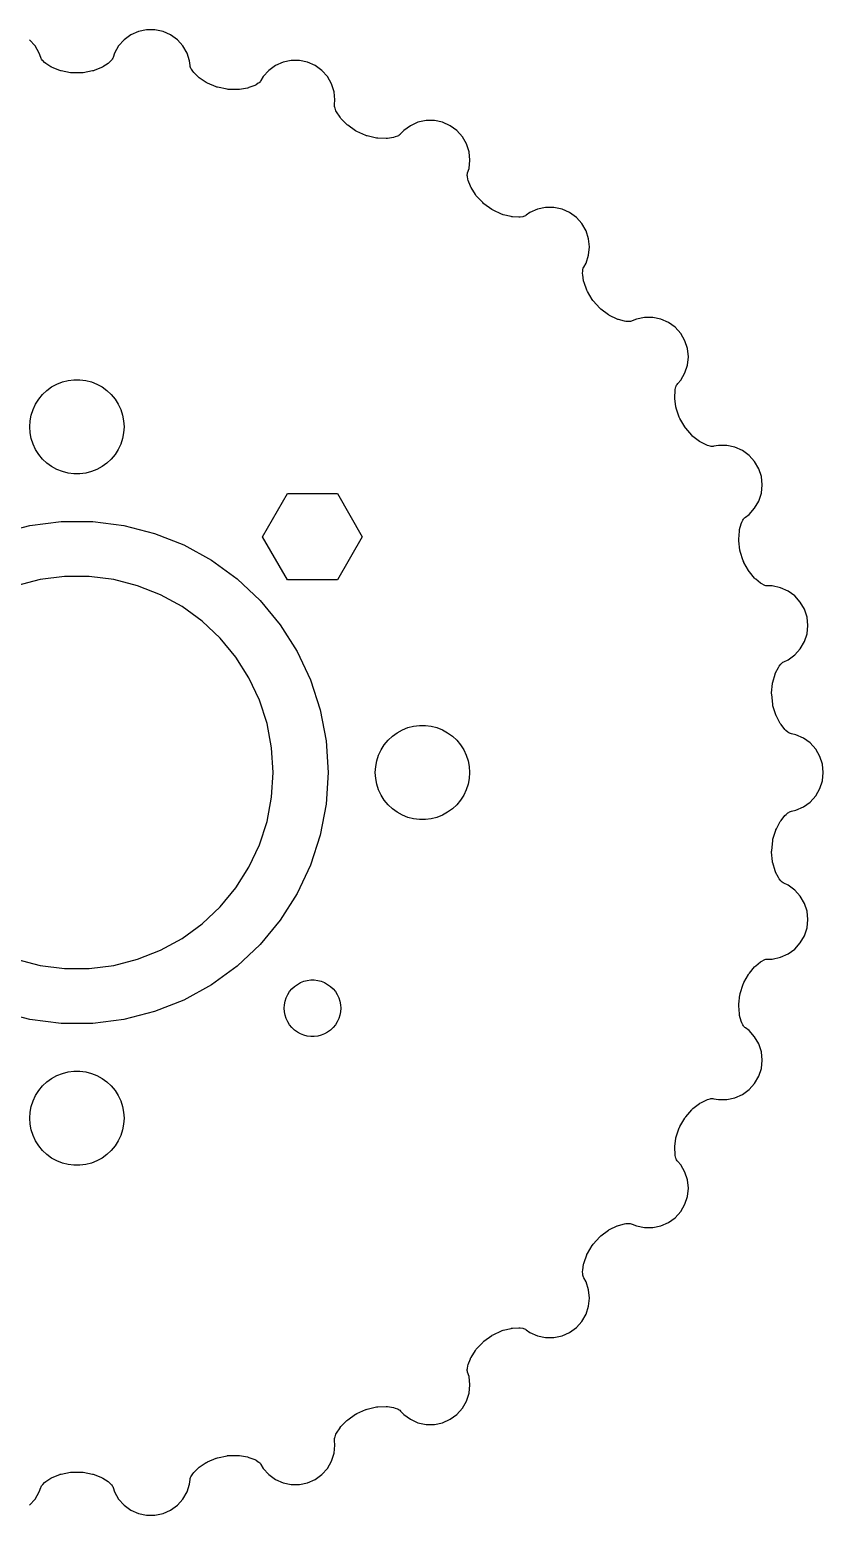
# Model space of a CAD drawing. Header units: metres. Extents: x -48 to 148, y -47 to 47.
# Drawn here: x 97 to 147.5, y -47.3 to 47.3 of the extents above; entities that cross this region are included whole.
import ezdxf

# ---------------------------------------------------------------- set-up
doc = ezdxf.new("R2010")
doc.units = ezdxf.units.M

msp = doc.modelspace()

# ---------------------------------------------------------------- linework, layer by layer
for p, q in [((104.44, 47.2669), (103.923, 47.157)), ((104.968, 47.2669), (104.44, 47.2669)), ((105.485, 47.157), (104.968, 47.2669)), ((97.3408, 46.2389), (96.9873, 46.6316)), ((103.013, 46.6316), (102.659, 46.2389)), ((103.44, 46.9421), (103.013, 46.6316)), ((103.923, 47.157), (103.44, 46.9421)), ((105.967, 46.9422), (105.485, 47.157)), ((106.395, 46.6315), (105.967, 46.9422)), ((106.748, 46.239), (106.395, 46.6315)), ((97.605, 45.7814), (97.3408, 46.2389)), ((97.6956, 45.5026), (97.605, 45.7814)), ((97.7187, 45.4442), (97.6956, 45.5026)), ((97.7489, 45.3892), (97.7187, 45.4442)), ((97.7858, 45.3384), (97.7489, 45.3892)), ((102.255, 45.3953), (102.219, 45.3439)), ((102.284, 45.4507), (102.255, 45.3953)), ((102.304, 45.5026), (102.284, 45.4507)), ((102.395, 45.7814), (102.304, 45.5026)), ((102.659, 46.2389), (102.395, 45.7814)), ((107.013, 45.7814), (106.748, 46.239)), ((107.176, 45.2789), (107.013, 45.7814)), ((97.8237, 45.2975), (97.7858, 45.3384)), ((97.9414, 45.1838), (97.8237, 45.2975)), ((98.0147, 45.1253), (97.9414, 45.1838)), ((98.3441, 44.9093), (98.0147, 45.1253)), ((98.3987, 44.8782), (98.3441, 44.9093)), ((98.4292, 44.8646), (98.3987, 44.8782)), ((98.911, 44.6678), (98.4292, 44.8646)), ((98.9705, 44.6478), (98.911, 44.6678)), ((99.0036, 44.6401), (98.9705, 44.6478)), ((99.591, 44.5246), (99.0036, 44.6401)), ((99.6533, 44.5164), (99.591, 44.5246)), ((99.6875, 44.5152), (99.6533, 44.5164)), ((100.313, 44.5152), (99.6875, 44.5152)), ((100.375, 44.5192), (100.313, 44.5152)), ((100.409, 44.5246), (100.375, 44.5192)), ((100.996, 44.6401), (100.409, 44.5246)), ((101.057, 44.656), (100.996, 44.6401)), ((101.089, 44.6678), (101.057, 44.656)), ((101.571, 44.8645), (101.089, 44.6678)), ((101.627, 44.8919), (101.571, 44.8645)), ((101.656, 44.9093), (101.627, 44.8919)), ((101.985, 45.1253), (101.656, 44.9093)), ((102.059, 45.1838), (101.985, 45.1253)), ((102.176, 45.2976), (102.059, 45.1838)), ((102.219, 45.3439), (102.176, 45.2976)), ((107.206, 44.9874), (107.176, 45.2789)), ((107.217, 44.9255), (107.206, 44.9874)), ((107.235, 44.8654), (107.217, 44.9255)), ((107.261, 44.808), (107.235, 44.8654)), ((107.289, 44.7602), (107.261, 44.808)), ((107.381, 44.6245), (107.289, 44.7602)), ((107.44, 44.5519), (107.381, 44.6245)), ((107.717, 44.2722), (107.44, 44.5519)), ((112.215, 44.6757), (111.861, 44.283)), ((112.642, 44.9862), (112.215, 44.6757)), ((113.125, 45.2011), (112.642, 44.9862)), ((113.642, 45.3109), (113.125, 45.2011)), ((114.17, 45.3109), (113.642, 45.3109)), ((114.687, 45.2011), (114.17, 45.3109)), ((115.169, 44.9862), (114.687, 45.2011)), ((115.597, 44.6756), (115.169, 44.9862)), ((115.95, 44.283), (115.597, 44.6756)), ((107.764, 44.2305), (107.717, 44.2722)), ((107.791, 44.2108), (107.764, 44.2305)), ((108.222, 43.9181), (107.791, 44.2108)), ((108.276, 43.8861), (108.222, 43.9181)), ((108.307, 43.8717), (108.276, 43.8861)), ((108.857, 43.6367), (108.307, 43.8717)), ((108.916, 43.6157), (108.857, 43.6367)), ((108.95, 43.6075), (108.916, 43.6157)), ((109.561, 43.4775), (108.95, 43.6075)), ((110.864, 43.5576), (110.352, 43.4653)), ((110.925, 43.5726), (110.864, 43.5576)), ((110.957, 43.5836), (110.925, 43.5726)), ((111.324, 43.7264), (110.957, 43.5836)), ((111.408, 43.7684), (111.324, 43.7264)), ((111.547, 43.8552), (111.408, 43.7684)), ((111.598, 43.8918), (111.547, 43.8552)), ((111.644, 43.9345), (111.598, 43.8918)), ((111.684, 43.9826), (111.644, 43.9345)), ((111.715, 44.0292), (111.684, 43.9826)), ((111.861, 44.283), (111.715, 44.0292)), ((116.215, 43.8254), (115.95, 44.283)), ((116.378, 43.323), (116.215, 43.8254)), ((109.623, 43.4683), (109.561, 43.4775)), ((109.657, 43.4666), (109.623, 43.4683)), ((110.256, 43.4574), (109.657, 43.4666)), ((110.319, 43.4604), (110.256, 43.4574)), ((110.352, 43.4653), (110.319, 43.4604)), ((116.433, 42.7975), (116.378, 43.323)), ((116.402, 42.506), (116.433, 42.7975)), ((116.4, 42.4433), (116.402, 42.506)), ((116.405, 42.3807), (116.4, 42.4433)), ((116.418, 42.3193), (116.405, 42.3807)), ((116.436, 42.2665), (116.418, 42.3193)), ((116.497, 42.1148), (116.436, 42.2665)), ((116.54, 42.0315), (116.497, 42.1148)), ((116.753, 41.7002), (116.54, 42.0315)), ((116.791, 41.6496), (116.753, 41.7002)), ((116.813, 41.6248), (116.791, 41.6496)), ((117.173, 41.249), (116.813, 41.6248)), ((117.219, 41.2065), (117.173, 41.249)), ((117.247, 41.186), (117.219, 41.2065)), ((117.736, 40.8416), (117.247, 41.186)), ((117.79, 40.8088), (117.736, 40.8416)), ((117.82, 40.7938), (117.79, 40.8088)), ((118.391, 40.5396), (117.82, 40.7938)), ((120.809, 40.8493), (120.613, 40.6314)), ((121.236, 41.1598), (120.809, 40.8493)), ((121.719, 41.3747), (121.236, 41.1598)), ((122.236, 41.4845), (121.719, 41.3747)), ((122.764, 41.4845), (122.236, 41.4845)), ((123.281, 41.3747), (122.764, 41.4845)), ((123.764, 41.1598), (123.281, 41.3747)), ((124.191, 40.8493), (123.764, 41.1598)), ((124.545, 40.4566), (124.191, 40.8493)), ((118.45, 40.5177), (118.391, 40.5396)), ((118.483, 40.5089), (118.45, 40.5177)), ((119.067, 40.3755), (118.483, 40.5089)), ((119.129, 40.3653), (119.067, 40.3755)), ((119.163, 40.3631), (119.129, 40.3653)), ((119.683, 40.3469), (119.163, 40.3631)), ((119.746, 40.3489), (119.683, 40.3469)), ((119.779, 40.3532), (119.746, 40.3489)), ((120.168, 40.4165), (119.779, 40.3532)), ((120.259, 40.4402), (120.168, 40.4165)), ((120.412, 40.4962), (120.259, 40.4402)), ((120.47, 40.5213), (120.412, 40.4962)), ((120.524, 40.5535), (120.47, 40.5213)), ((120.573, 40.5921), (120.524, 40.5535)), ((120.613, 40.6314), (120.573, 40.5921)), ((124.809, 39.9991), (124.545, 40.4566)), ((124.972, 39.4966), (124.809, 39.9991)), ((125.027, 38.9711), (124.972, 39.4966)), ((124.972, 38.4457), (125.027, 38.9711)), ((124.858, 38.0438), (124.866, 38.1061)), ((124.858, 37.981), (124.858, 38.0438)), ((124.865, 37.9257), (124.858, 37.981)), ((124.893, 37.7645), (124.865, 37.9257)), ((124.866, 38.1061), (124.881, 38.1669)), ((124.881, 38.1669), (124.972, 38.4457)), ((124.918, 37.6741), (124.893, 37.7645)), ((125.057, 37.3057), (124.918, 37.6741)), ((125.083, 37.2485), (125.057, 37.3057)), ((125.1, 37.2195), (125.083, 37.2485)), ((125.374, 36.7771), (125.1, 37.2195)), ((125.41, 36.7259), (125.374, 36.7771)), ((125.433, 36.7002), (125.41, 36.7259)), ((125.84, 36.2616), (125.433, 36.7002)), ((125.886, 36.2183), (125.84, 36.2616)), ((125.913, 36.1973), (125.886, 36.2183)), ((126.418, 35.8299), (125.913, 36.1973)), ((129.847, 35.9549), (129.33, 35.8451)), ((130.375, 35.9549), (129.847, 35.9549)), ((130.892, 35.845), (130.375, 35.9549)), ((126.471, 35.7962), (126.418, 35.8299)), ((126.502, 35.7808), (126.471, 35.7962)), ((127.045, 35.5289), (126.502, 35.7808)), ((127.103, 35.5061), (127.045, 35.5289)), ((127.136, 35.4969), (127.103, 35.5061)), ((127.642, 35.3729), (127.136, 35.4969)), ((127.703, 35.3618), (127.642, 35.3729)), ((127.737, 35.3591), (127.703, 35.3618)), ((128.13, 35.3401), (127.737, 35.3591)), ((128.224, 35.3445), (128.13, 35.3401)), ((128.386, 35.3673), (128.224, 35.3445)), ((128.447, 35.3799), (128.386, 35.3673)), ((128.507, 35.4001), (128.447, 35.3799)), ((128.563, 35.4277), (128.507, 35.4001)), ((128.61, 35.4579), (128.563, 35.4277)), ((128.847, 35.6301), (128.61, 35.4579)), ((129.33, 35.8451), (128.847, 35.6301)), ((131.375, 35.6301), (130.892, 35.845)), ((131.802, 35.3196), (131.375, 35.6301)), ((132.155, 34.927), (131.802, 35.3196)), ((132.42, 34.4694), (132.155, 34.927)), ((132.583, 33.967), (132.42, 34.4694)), ((132.638, 33.4415), (132.583, 33.967)), ((132.583, 32.916), (132.638, 33.4415)), ((132.245, 32.1035), (132.273, 32.1597)), ((132.273, 32.1597), (132.42, 32.4136)), ((132.42, 32.4136), (132.583, 32.916)), ((132.201, 31.7637), (132.206, 31.9273)), ((132.206, 31.6701), (132.201, 31.7637)), ((132.206, 31.9273), (132.211, 31.9828)), ((132.266, 31.2808), (132.206, 31.6701)), ((132.211, 31.9828), (132.224, 32.0442)), ((132.224, 32.0442), (132.245, 32.1035)), ((132.28, 31.2194), (132.266, 31.2808)), ((132.29, 31.1876), (132.28, 31.2194)), ((132.466, 30.6979), (132.29, 31.1876)), ((132.491, 30.6403), (132.466, 30.6979)), ((132.507, 30.6105), (132.491, 30.6403)), ((132.815, 30.0967), (132.507, 30.6105)), ((132.85, 30.0449), (132.815, 30.0967)), ((132.872, 30.0188), (132.85, 30.0449)), ((133.29, 29.5542), (132.872, 30.0188)), ((133.335, 29.5103), (133.29, 29.5542)), ((133.362, 29.4889), (133.335, 29.5103)), ((133.841, 29.1296), (133.362, 29.4889)), ((133.893, 29.0951), (133.841, 29.1296)), ((133.923, 29.0793), (133.893, 29.0951)), ((134.392, 28.8529), (133.923, 29.0793)), ((134.45, 28.8292), (134.392, 28.8529)), ((134.482, 28.8196), (134.45, 28.8292)), ((134.863, 28.7193), (134.482, 28.8196)), ((134.956, 28.704), (134.863, 28.7193)), ((135.119, 28.6926), (134.956, 28.704)), ((135.182, 28.6922), (135.119, 28.6926)), ((135.244, 28.6997), (135.182, 28.6922)), ((135.305, 28.7149), (135.244, 28.6997)), ((135.357, 28.7346), (135.305, 28.7149)), ((135.625, 28.8539), (135.357, 28.7346)), ((136.142, 28.9637), (135.625, 28.8539)), ((136.67, 28.9637), (136.142, 28.9637)), ((137.187, 28.8539), (136.67, 28.9637)), ((137.669, 28.639), (137.187, 28.8539)), ((138.097, 28.3284), (137.669, 28.639)), ((138.45, 27.9358), (138.097, 28.3284)), ((138.714, 27.4783), (138.45, 27.9358)), ((138.878, 26.9758), (138.714, 27.4783)), ((138.933, 26.4503), (138.878, 26.9758)), ((138.715, 25.4224), (138.878, 25.9249)), ((138.878, 25.9249), (138.933, 26.4503)), ((98.3925, 24.533), (98.7227, 24.7145)), ((98.7227, 24.7145), (99.073, 24.8532)), ((99.073, 24.8532), (99.4379, 24.9469)), ((99.4379, 24.9469), (99.8116, 24.9941)), ((99.8116, 24.9941), (100.188, 24.9941)), ((100.188, 24.9941), (100.562, 24.9469)), ((100.562, 24.9469), (100.927, 24.8532)), ((100.927, 24.8532), (101.277, 24.7145)), ((101.277, 24.7145), (101.607, 24.533)), ((138.141, 24.5335), (138.157, 24.5867)), ((138.157, 24.5867), (138.183, 24.6441)), ((138.183, 24.6441), (138.215, 24.6978)), ((138.215, 24.6978), (138.254, 24.747)), ((138.254, 24.747), (138.45, 24.9649)), ((138.45, 24.9649), (138.715, 25.4224)), ((97.3711, 23.4453), (97.573, 23.7634)), ((97.573, 23.7634), (97.8131, 24.0536)), ((97.8131, 24.0536), (98.0877, 24.3115)), ((98.0877, 24.3115), (98.3925, 24.533)), ((101.607, 24.533), (101.912, 24.3115)), ((101.912, 24.3115), (102.187, 24.0536)), ((102.187, 24.0536), (102.427, 23.7634)), ((102.427, 23.7634), (102.629, 23.4453)), ((138.065, 23.8887), (138.087, 24.282)), ((138.065, 23.8259), (138.065, 23.8887)), ((138.068, 23.7927), (138.065, 23.8259)), ((138.139, 23.277), (138.068, 23.7927)), ((138.087, 24.282), (138.101, 24.3747)), ((138.101, 24.3747), (138.141, 24.5335)), ((97.0237, 22.376), (97.0943, 22.7461)), ((97.0943, 22.7461), (97.2107, 23.1044)), ((97.2107, 23.1044), (97.3711, 23.4453)), ((102.629, 23.4453), (102.789, 23.1044)), ((102.789, 23.1044), (102.906, 22.7461)), ((102.906, 22.7461), (102.976, 22.376)), ((138.151, 23.2155), (138.139, 23.277)), ((138.161, 23.1829), (138.151, 23.2155)), ((138.355, 22.6165), (138.161, 23.1829)), ((97, 22), (97.0237, 22.376)), ((97.0237, 21.624), (97, 22)), ((102.976, 22.376), (103, 22)), ((103, 22), (102.976, 21.624)), ((138.379, 22.5585), (138.355, 22.6165)), ((138.395, 22.5283), (138.379, 22.5585)), ((138.708, 21.9869), (138.395, 22.5283)), ((138.742, 21.9346), (138.708, 21.9869)), ((138.764, 21.9081), (138.742, 21.9346)), ((139.158, 21.4571), (138.764, 21.9081)), ((97.0943, 21.2539), (97.0237, 21.624)), ((97.2107, 20.8956), (97.0943, 21.2539)), ((97.3711, 20.5547), (97.2107, 20.8956)), ((102.789, 20.8956), (102.629, 20.5547)), ((102.906, 21.2539), (102.789, 20.8956)), ((102.976, 21.624), (102.906, 21.2539)), ((139.202, 21.4125), (139.158, 21.4571)), ((139.228, 21.3908), (139.202, 21.4125)), ((139.639, 21.0719), (139.228, 21.3908)), ((139.691, 21.0366), (139.639, 21.0719)), ((139.721, 21.0206), (139.691, 21.0366)), ((140.072, 20.8433), (139.721, 21.0206)), ((140.16, 20.8091), (140.072, 20.8433)), ((140.317, 20.764), (140.16, 20.8091)), ((140.845, 20.8165), (140.559, 20.7556)), ((141.374, 20.8165), (140.845, 20.8165)), ((141.891, 20.7067), (141.374, 20.8165)), ((97.573, 20.2366), (97.3711, 20.5547)), ((97.8131, 19.9464), (97.573, 20.2366)), ((98.0877, 19.6884), (97.8131, 19.9464)), ((102.187, 19.9464), (101.912, 19.6884)), ((102.427, 20.2366), (102.187, 19.9464)), ((102.629, 20.5547), (102.427, 20.2366)), ((140.378, 20.7505), (140.317, 20.764)), ((140.441, 20.7449), (140.378, 20.7505)), ((140.504, 20.7471), (140.441, 20.7449)), ((140.559, 20.7556), (140.504, 20.7471)), ((142.373, 20.4918), (141.891, 20.7067)), ((142.801, 20.1812), (142.373, 20.4918)), ((143.154, 19.7885), (142.801, 20.1812)), ((98.3925, 19.467), (98.0877, 19.6884)), ((98.7227, 19.2855), (98.3925, 19.467)), ((99.073, 19.1468), (98.7227, 19.2855)), ((99.4379, 19.0531), (99.073, 19.1468)), ((99.8116, 19.0059), (99.4379, 19.0531)), ((100.188, 19.0059), (99.8116, 19.0059)), ((100.562, 19.0531), (100.188, 19.0059)), ((100.927, 19.1468), (100.562, 19.0531)), ((101.277, 19.2855), (100.927, 19.1468)), ((101.607, 19.467), (101.277, 19.2855)), ((101.912, 19.6884), (101.607, 19.467)), ((143.418, 19.3311), (143.154, 19.7885)), ((143.582, 18.8286), (143.418, 19.3311)), ((143.637, 18.3031), (143.582, 18.8286)), ((143.582, 17.7777), (143.637, 18.3031)), ((111.827, 15), (113.413, 17.7483)), ((113.413, 17.7483), (116.587, 17.7483)), ((116.587, 17.7483), (118.173, 15)), ((143.154, 16.8177), (143.418, 17.2752)), ((143.418, 17.2752), (143.582, 17.7777)), ((142.408, 16.0675), (142.435, 16.1162)), ((142.435, 16.1162), (142.472, 16.167)), ((142.472, 16.167), (142.515, 16.2127)), ((142.515, 16.2127), (142.563, 16.2528)), ((142.563, 16.2528), (142.801, 16.425)), ((142.801, 16.425), (143.154, 16.8177)), ((95.0557, 15.2169), (97.0019, 15.7166)), ((97.0019, 15.7166), (98.9953, 15.9684)), ((98.9953, 15.9684), (101.005, 15.9684)), ((101.005, 15.9684), (102.998, 15.7166)), ((102.998, 15.7166), (104.944, 15.2169)), ((104.944, 15.2169), (106.812, 14.4772)), ((142.145, 14.8389), (142.183, 15.3579)), ((142.183, 15.3579), (142.187, 15.3911)), ((142.187, 15.3911), (142.2, 15.4526)), ((142.2, 15.4526), (142.303, 15.8326)), ((142.303, 15.8326), (142.336, 15.9204)), ((142.336, 15.9204), (142.408, 16.0675)), ((106.812, 14.4772), (108.573, 13.5092)), ((113.413, 12.2517), (111.827, 15)), ((118.173, 15), (116.587, 12.2517)), ((142.144, 14.7761), (142.145, 14.8389)), ((142.147, 14.7422), (142.144, 14.7761)), ((142.219, 14.1478), (142.147, 14.7422)), ((108.573, 13.5092), (110.199, 12.3282)), ((142.23, 14.0861), (142.219, 14.1478)), ((142.24, 14.0532), (142.23, 14.0861)), ((142.433, 13.4587), (142.24, 14.0532)), ((142.456, 13.4003), (142.433, 13.4587)), ((142.472, 13.3699), (142.456, 13.4003)), ((142.763, 12.8469), (142.472, 13.3699)), ((99.2151, 12.4753), (97.6577, 12.2786)), ((100.785, 12.4753), (99.2151, 12.4753)), ((102.342, 12.2786), (100.785, 12.4753)), ((110.199, 12.3282), (111.663, 10.9527)), ((142.797, 12.7941), (142.763, 12.8469)), ((142.818, 12.7674), (142.797, 12.7941)), ((143.154, 12.37), (142.818, 12.7674)), ((143.198, 12.3247), (143.154, 12.37)), ((143.223, 12.3029), (143.198, 12.3247)), ((143.53, 12.0563), (143.223, 12.3029)), ((97.6577, 12.2786), (96.1373, 11.8882)), ((103.863, 11.8882), (102.342, 12.2786)), ((105.322, 11.3103), (103.863, 11.8882)), ((116.587, 12.2517), (113.413, 12.2517)), ((143.609, 12.0047), (143.53, 12.0563)), ((143.753, 11.9279), (143.609, 12.0047)), ((143.81, 11.902), (143.753, 11.9279)), ((143.87, 11.8834), (143.81, 11.902)), ((143.932, 11.8725), (143.87, 11.8834)), ((143.988, 11.8694), (143.932, 11.8725)), ((144.281, 11.8694), (143.988, 11.8694)), ((144.798, 11.7596), (144.281, 11.8694)), ((145.28, 11.5447), (144.798, 11.7596)), ((145.708, 11.2341), (145.28, 11.5447)), ((106.698, 10.5541), (105.322, 11.3103)), ((107.968, 9.63141), (106.698, 10.5541)), ((111.663, 10.9527), (112.944, 9.40456)), ((146.061, 10.8414), (145.708, 11.2341)), ((146.325, 10.384), (146.061, 10.8414)), ((109.112, 8.55682), (107.968, 9.63141)), ((146.489, 9.88148), (146.325, 10.384)), ((146.544, 9.35605), (146.489, 9.88148)), ((110.113, 7.34731), (109.112, 8.55682)), ((112.944, 9.40456), (114.021, 7.70805)), ((146.325, 8.32811), (146.489, 8.83052)), ((146.489, 8.83052), (146.544, 9.35605)), ((114.021, 7.70805), (114.876, 5.88998)), ((145.708, 7.47789), (146.061, 7.87056)), ((146.061, 7.87056), (146.325, 8.32811)), ((110.954, 6.02191), (110.113, 7.34731)), ((144.49, 6.34113), (144.671, 6.69133)), ((144.671, 6.69133), (144.721, 6.77039)), ((144.721, 6.77039), (144.822, 6.89932)), ((144.822, 6.89932), (144.859, 6.94121)), ((144.859, 6.94121), (144.905, 6.98322)), ((144.905, 6.98322), (144.957, 7.01906)), ((144.957, 7.01906), (145.012, 7.04814)), ((145.012, 7.04814), (145.28, 7.16737)), ((145.28, 7.16737), (145.708, 7.47789)), ((111.622, 4.60155), (110.954, 6.02191)), ((114.876, 5.88998), (115.497, 3.97903)), ((144.291, 5.65707), (144.296, 5.69084)), ((144.296, 5.69084), (144.309, 5.75212)), ((144.309, 5.75212), (144.455, 6.25186)), ((144.455, 6.25186), (144.465, 6.2836)), ((144.465, 6.2836), (144.49, 6.34113)), ((144.236, 4.99805), (144.238, 5.06081)), ((144.239, 4.96396), (144.236, 4.99805)), ((144.238, 5.06081), (144.291, 5.65707)), ((144.304, 4.34227), (144.239, 4.96396)), ((112.107, 3.10861), (111.622, 4.60155)), ((115.497, 3.97903), (115.874, 2.00533)), ((144.315, 4.28036), (144.304, 4.34227)), ((144.323, 4.24736), (144.315, 4.28036)), ((144.5, 3.67523), (144.323, 4.24736)), ((112.401, 1.56665), (112.107, 3.10861)), ((120.723, 2.71448), (121.073, 2.85316)), ((121.073, 2.85316), (121.438, 2.94685)), ((121.438, 2.94685), (121.812, 2.99408)), ((121.812, 2.99408), (122.188, 2.99408)), ((122.188, 2.99408), (122.562, 2.94685)), ((122.562, 2.94685), (122.927, 2.85316)), ((122.927, 2.85316), (123.277, 2.71448)), ((144.522, 3.6165), (144.5, 3.67523)), ((144.537, 3.58601), (144.522, 3.6165)), ((144.783, 3.12741), (144.537, 3.58601)), ((144.816, 3.07405), (144.783, 3.12741)), ((144.836, 3.04747), (144.816, 3.07405)), ((145.086, 2.74242), (144.836, 3.04747)), ((115.874, 2.00533), (116, 0)), ((119.573, 1.76335), (119.813, 2.05363)), ((119.813, 2.05363), (120.088, 2.31154)), ((120.088, 2.31154), (120.393, 2.53297)), ((120.393, 2.53297), (120.723, 2.71448)), ((123.277, 2.71448), (123.607, 2.53297)), ((123.607, 2.53297), (123.912, 2.31154)), ((123.912, 2.31154), (124.187, 2.05363)), ((124.187, 2.05363), (124.427, 1.76335)), ((145.151, 2.67564), (145.086, 2.74242)), ((145.277, 2.57047), (145.151, 2.67564)), ((145.327, 2.53322), (145.277, 2.57047)), ((145.382, 2.50259), (145.327, 2.53322)), ((145.44, 2.4791), (145.382, 2.50259)), ((145.494, 2.46449), (145.44, 2.4791)), ((145.781, 2.40355), (145.494, 2.46449)), ((146.264, 2.18867), (145.781, 2.40355)), ((146.691, 1.87811), (146.264, 2.18867)), ((112.5, 0), (112.401, 1.56665)), ((119.094, 0.74606), (119.211, 1.10437)), ((119.211, 1.10437), (119.371, 1.44525)), ((119.371, 1.44525), (119.573, 1.76335)), ((124.427, 1.76335), (124.629, 1.44525)), ((124.629, 1.44525), (124.789, 1.10437)), ((124.789, 1.10437), (124.906, 0.74606)), ((147.045, 1.48544), (146.691, 1.87811)), ((147.309, 1.02791), (147.045, 1.48544)), ((147.472, 0.52541), (147.309, 1.02791)), ((112.401, -1.56665), (112.5, 0)), ((116, 0), (115.874, -2.00533)), ((119, 0), (119.024, 0.37599)), ((119.024, -0.37599), (119, 0)), ((119.024, 0.37599), (119.094, 0.74606)), ((124.906, 0.74606), (124.976, 0.37599)), ((124.976, 0.37599), (125, 0)), ((125, 0), (124.976, -0.37599)), ((147.527, 0), (147.472, 0.52541)), ((147.472, -0.52541), (147.527, 0)), ((119.094, -0.74606), (119.024, -0.37599)), ((119.211, -1.10437), (119.094, -0.74606)), ((124.906, -0.74606), (124.789, -1.10437)), ((124.976, -0.37599), (124.906, -0.74606)), ((147.309, -1.02791), (147.472, -0.52541)), ((112.107, -3.10861), (112.401, -1.56665)), ((119.371, -1.44525), (119.211, -1.10437)), ((119.573, -1.76335), (119.371, -1.44525)), ((119.813, -2.05363), (119.573, -1.76335)), ((124.427, -1.76335), (124.187, -2.05363)), ((124.629, -1.44525), (124.427, -1.76335)), ((124.789, -1.10437), (124.629, -1.44525)), ((146.264, -2.18867), (146.691, -1.87811)), ((146.691, -1.87811), (147.045, -1.48544)), ((147.045, -1.48544), (147.309, -1.02791)), ((115.874, -2.00533), (115.497, -3.97903)), ((120.088, -2.31154), (119.813, -2.05363)), ((120.393, -2.53297), (120.088, -2.31154)), ((120.723, -2.71448), (120.393, -2.53297)), ((121.073, -2.85316), (120.723, -2.71448)), ((123.277, -2.71448), (122.927, -2.85316)), ((123.607, -2.53297), (123.277, -2.71448)), ((123.912, -2.31154), (123.607, -2.53297)), ((124.187, -2.05363), (123.912, -2.31154)), ((144.836, -3.04745), (145.086, -2.7424)), ((145.086, -2.7424), (145.152, -2.67563)), ((145.152, -2.67563), (145.277, -2.57047)), ((145.277, -2.57047), (145.322, -2.53711)), ((145.322, -2.53711), (145.376, -2.50571)), ((145.376, -2.50571), (145.434, -2.48138)), ((145.434, -2.48138), (145.494, -2.46449)), ((145.494, -2.46449), (145.781, -2.40355)), ((145.781, -2.40355), (146.264, -2.18867)), ((111.622, -4.60155), (112.107, -3.10861)), ((121.438, -2.94685), (121.073, -2.85316)), ((121.812, -2.99408), (121.438, -2.94685)), ((122.188, -2.99408), (121.812, -2.99408)), ((122.562, -2.94685), (122.188, -2.99408)), ((122.927, -2.85316), (122.562, -2.94685)), ((144.323, -4.24738), (144.5, -3.67523)), ((144.5, -3.67523), (144.511, -3.64308)), ((144.511, -3.64308), (144.537, -3.586)), ((144.537, -3.586), (144.783, -3.1274)), ((144.783, -3.1274), (144.8, -3.09848)), ((144.8, -3.09848), (144.836, -3.04745)), ((110.954, -6.02191), (111.622, -4.60155)), ((115.497, -3.97903), (114.876, -5.88998)), ((144.239, -4.96393), (144.304, -4.34225)), ((144.304, -4.34225), (144.309, -4.30843)), ((144.309, -4.30843), (144.323, -4.24738)), ((144.236, -5.02667), (144.239, -4.96393)), ((144.238, -5.06081), (144.236, -5.02667)), ((144.291, -5.65707), (144.238, -5.06081)), ((144.301, -5.71915), (144.291, -5.65707)), ((110.113, -7.34731), (110.954, -6.02191)), ((114.876, -5.88998), (114.021, -7.70805)), ((144.309, -5.75209), (144.301, -5.71915)), ((144.455, -6.25183), (144.309, -5.75209)), ((144.476, -6.3109), (144.455, -6.25183)), ((144.49, -6.34113), (144.476, -6.3109)), ((144.671, -6.69133), (144.49, -6.34113)), ((109.112, -8.55682), (110.113, -7.34731)), ((144.721, -6.77034), (144.671, -6.69133)), ((144.822, -6.89929), (144.721, -6.77034)), ((144.864, -6.94624), (144.822, -6.89929)), ((144.911, -6.98759), (144.864, -6.94624)), ((144.963, -7.02269), (144.911, -6.98759)), ((145.012, -7.04814), (144.963, -7.02269)), ((145.28, -7.16736), (145.012, -7.04814)), ((145.708, -7.47789), (145.28, -7.16736)), ((146.061, -7.87056), (145.708, -7.47789)), ((114.021, -7.70805), (112.944, -9.40456)), ((146.325, -8.32811), (146.061, -7.87056)), ((146.489, -8.83052), (146.325, -8.32811)), ((107.968, -9.63141), (109.112, -8.55682)), ((112.944, -9.40456), (111.663, -10.9527)), ((146.544, -9.35603), (146.489, -8.83052)), ((146.489, -9.88148), (146.544, -9.35603)), ((106.698, -10.5541), (107.968, -9.63141)), ((146.061, -10.8414), (146.325, -10.384)), ((146.325, -10.384), (146.489, -9.88148)), ((103.863, -11.8882), (105.322, -11.3103)), ((105.322, -11.3103), (106.698, -10.5541)), ((111.663, -10.9527), (110.199, -12.3282)), ((145.28, -11.5447), (145.708, -11.2341)), ((145.708, -11.2341), (146.061, -10.8414)), ((96.1373, -11.8882), (97.6577, -12.2786)), ((97.6577, -12.2786), (99.2151, -12.4753)), ((100.785, -12.4753), (102.342, -12.2786)), ((102.342, -12.2786), (103.863, -11.8882)), ((143.223, -12.3029), (143.53, -12.0563)), ((143.53, -12.0563), (143.609, -12.0047)), ((143.609, -12.0047), (143.753, -11.9279)), ((143.753, -11.9279), (143.804, -11.9045)), ((143.804, -11.9045), (143.863, -11.8851)), ((143.863, -11.8851), (143.925, -11.8734)), ((143.925, -11.8734), (143.988, -11.8694)), ((143.988, -11.8694), (144.281, -11.8694)), ((144.281, -11.8694), (144.798, -11.7596)), ((144.798, -11.7596), (145.28, -11.5447)), ((99.2151, -12.4753), (100.785, -12.4753)), ((110.199, -12.3282), (108.573, -13.5092)), ((114.444, -13.2881), (114.663, -13.2319)), ((114.663, -13.2319), (114.887, -13.2036)), ((114.887, -13.2036), (115.113, -13.2036)), ((115.113, -13.2036), (115.337, -13.2319)), ((115.337, -13.2319), (115.556, -13.2881)), ((142.472, -13.3699), (142.763, -12.8469)), ((142.763, -12.8469), (142.781, -12.8178)), ((142.781, -12.8178), (142.818, -12.7674)), ((142.818, -12.7674), (143.154, -12.3699)), ((143.154, -12.3699), (143.177, -12.3452)), ((143.177, -12.3452), (143.223, -12.3029)), ((108.573, -13.5092), (106.812, -14.4772)), ((113.326, -14.3374), (113.423, -14.1328)), ((113.423, -14.1328), (113.544, -13.942)), ((113.544, -13.942), (113.688, -13.7678)), ((113.688, -13.7678), (113.853, -13.6131)), ((113.853, -13.6131), (114.036, -13.4802)), ((114.036, -13.4802), (114.234, -13.3713)), ((114.234, -13.3713), (114.444, -13.2881)), ((115.556, -13.2881), (115.766, -13.3713)), ((115.766, -13.3713), (115.964, -13.4802)), ((115.964, -13.4802), (116.147, -13.6131)), ((116.147, -13.6131), (116.312, -13.7678)), ((116.312, -13.7678), (116.456, -13.942)), ((116.456, -13.942), (116.577, -14.1328)), ((116.577, -14.1328), (116.674, -14.3374)), ((142.147, -14.7421), (142.219, -14.1478)), ((142.219, -14.1478), (142.224, -14.114)), ((142.224, -14.114), (142.24, -14.0532)), ((142.24, -14.0532), (142.433, -13.4587)), ((142.433, -13.4587), (142.445, -13.4266)), ((142.445, -13.4266), (142.472, -13.3699)), ((106.812, -14.4772), (104.944, -15.2169)), ((113.2, -15), (113.214, -14.7744)), ((113.214, -15.2256), (113.2, -15)), ((113.214, -14.7744), (113.257, -14.5524)), ((113.257, -14.5524), (113.326, -14.3374)), ((116.674, -14.3374), (116.743, -14.5524)), ((116.743, -14.5524), (116.786, -14.7744)), ((116.786, -14.7744), (116.8, -15)), ((116.8, -15), (116.786, -15.2256)), ((142.144, -14.8048), (142.147, -14.7421)), ((142.145, -14.8388), (142.144, -14.8048)), ((142.183, -15.3578), (142.145, -14.8388)), ((97.0019, -15.7166), (95.0557, -15.2169)), ((98.9953, -15.9684), (97.0019, -15.7166)), ((101.005, -15.9684), (98.9953, -15.9684)), ((102.998, -15.7166), (101.005, -15.9684)), ((104.944, -15.2169), (102.998, -15.7166)), ((113.257, -15.4476), (113.214, -15.2256)), ((113.326, -15.6626), (113.257, -15.4476)), ((113.423, -15.8671), (113.326, -15.6626)), ((113.544, -16.058), (113.423, -15.8671)), ((113.688, -16.2322), (113.544, -16.058)), ((116.456, -16.058), (116.312, -16.2322)), ((116.577, -15.8671), (116.456, -16.058)), ((116.674, -15.6626), (116.577, -15.8671)), ((116.743, -15.4476), (116.674, -15.6626)), ((116.786, -15.2256), (116.743, -15.4476)), ((142.192, -15.42), (142.183, -15.3578)), ((142.2, -15.4526), (142.192, -15.42)), ((142.303, -15.8326), (142.2, -15.4526)), ((142.336, -15.9204), (142.303, -15.8326)), ((142.408, -16.0675), (142.336, -15.9204)), ((142.439, -16.1221), (142.408, -16.0675)), ((113.853, -16.3869), (113.688, -16.2322)), ((114.036, -16.5198), (113.853, -16.3869)), ((114.234, -16.6287), (114.036, -16.5198)), ((114.444, -16.7119), (114.234, -16.6287)), ((114.663, -16.7681), (114.444, -16.7119)), ((114.887, -16.7964), (114.663, -16.7681)), ((115.113, -16.7964), (114.887, -16.7964)), ((115.337, -16.7681), (115.113, -16.7964)), ((115.556, -16.7119), (115.337, -16.7681)), ((115.766, -16.6287), (115.556, -16.7119)), ((115.964, -16.5198), (115.766, -16.6287)), ((116.147, -16.3869), (115.964, -16.5198)), ((116.312, -16.2322), (116.147, -16.3869)), ((142.477, -16.1724), (142.439, -16.1221)), ((142.52, -16.2175), (142.477, -16.1724)), ((142.563, -16.2527), (142.52, -16.2175)), ((142.801, -16.425), (142.563, -16.2527)), ((143.154, -16.8177), (142.801, -16.425)), ((143.418, -17.2752), (143.154, -16.8177)), ((143.582, -17.7777), (143.418, -17.2752)), ((143.637, -18.3031), (143.582, -17.7777)), ((143.418, -19.3311), (143.582, -18.8286)), ((143.582, -18.8286), (143.637, -18.3031)), ((97.8131, -19.9464), (98.0877, -19.6884)), ((98.0877, -19.6884), (98.3925, -19.467)), ((98.3925, -19.467), (98.7227, -19.2855)), ((98.7227, -19.2855), (99.073, -19.1468)), ((99.073, -19.1468), (99.4379, -19.0531)), ((99.4379, -19.0531), (99.8116, -19.0059)), ((99.8116, -19.0059), (100.188, -19.0059)), ((100.188, -19.0059), (100.562, -19.0531)), ((100.562, -19.0531), (100.927, -19.1468)), ((100.927, -19.1468), (101.277, -19.2855)), ((101.277, -19.2855), (101.607, -19.467)), ((101.607, -19.467), (101.912, -19.6884)), ((101.912, -19.6884), (102.187, -19.9464)), ((142.801, -20.1812), (143.154, -19.7885)), ((143.154, -19.7885), (143.418, -19.3311)), ((97.2107, -20.8956), (97.3711, -20.5547)), ((97.3711, -20.5547), (97.573, -20.2366)), ((97.573, -20.2366), (97.8131, -19.9464)), ((102.187, -19.9464), (102.427, -20.2366)), ((102.427, -20.2366), (102.629, -20.5547)), ((102.629, -20.5547), (102.789, -20.8956)), ((140.16, -20.8091), (140.317, -20.764)), ((140.317, -20.764), (140.371, -20.7517)), ((140.371, -20.7517), (140.434, -20.7451)), ((140.434, -20.7451), (140.497, -20.7464)), ((140.497, -20.7464), (140.559, -20.7556)), ((140.559, -20.7556), (140.845, -20.8165)), ((141.374, -20.8165), (141.891, -20.7067)), ((141.891, -20.7067), (142.373, -20.4918)), ((142.373, -20.4918), (142.801, -20.1812)), ((97, -22), (97.0237, -21.624)), ((97.0237, -21.624), (97.0943, -21.2539)), ((97.0943, -21.2539), (97.2107, -20.8956)), ((102.789, -20.8956), (102.906, -21.2539)), ((102.906, -21.2539), (102.976, -21.624)), ((102.976, -21.624), (103, -22)), ((138.764, -21.9081), (139.158, -21.4571)), ((139.158, -21.4571), (139.181, -21.4323)), ((139.181, -21.4323), (139.228, -21.3908)), ((139.228, -21.3908), (139.639, -21.0719)), ((139.639, -21.0719), (139.666, -21.0523)), ((139.666, -21.0523), (139.721, -21.0206)), ((139.721, -21.0206), (140.072, -20.8433)), ((140.072, -20.8433), (140.16, -20.8091)), ((140.845, -20.8165), (141.374, -20.8165)), ((97.0237, -22.376), (97, -22)), ((97.0943, -22.7461), (97.0237, -22.376)), ((102.976, -22.376), (102.906, -22.7461)), ((103, -22), (102.976, -22.376)), ((138.161, -23.1829), (138.355, -22.6165)), ((138.355, -22.6165), (138.367, -22.5845)), ((138.367, -22.5845), (138.395, -22.5283)), ((138.395, -22.5283), (138.708, -21.9869)), ((138.708, -21.9869), (138.726, -21.9579)), ((138.726, -21.9579), (138.764, -21.9081)), ((97.2107, -23.1044), (97.0943, -22.7461)), ((97.3711, -23.4453), (97.2107, -23.1044)), ((97.573, -23.7634), (97.3711, -23.4453)), ((102.629, -23.4453), (102.427, -23.7634)), ((102.789, -23.1044), (102.629, -23.4453)), ((102.906, -22.7461), (102.789, -23.1044)), ((138.068, -23.7926), (138.139, -23.277)), ((138.139, -23.277), (138.145, -23.2435)), ((138.145, -23.2435), (138.161, -23.1829)), ((97.8131, -24.0536), (97.573, -23.7634)), ((98.0877, -24.3115), (97.8131, -24.0536)), ((98.3925, -24.533), (98.0877, -24.3115)), ((98.7227, -24.7145), (98.3925, -24.533)), ((101.607, -24.533), (101.277, -24.7145)), ((101.912, -24.3115), (101.607, -24.533)), ((102.187, -24.0536), (101.912, -24.3115)), ((102.427, -23.7634), (102.187, -24.0536)), ((138.064, -23.8553), (138.068, -23.7926)), ((138.065, -23.8887), (138.064, -23.8553)), ((138.087, -24.282), (138.065, -23.8887)), ((138.101, -24.3747), (138.087, -24.282)), ((138.141, -24.5335), (138.101, -24.3747)), ((138.16, -24.5934), (138.141, -24.5335)), ((99.073, -24.8532), (98.7227, -24.7145)), ((99.4379, -24.9469), (99.073, -24.8532)), ((99.8116, -24.9941), (99.4379, -24.9469)), ((100.188, -24.9941), (99.8116, -24.9941)), ((100.562, -24.9469), (100.188, -24.9941)), ((100.927, -24.8532), (100.562, -24.9469)), ((101.277, -24.7145), (100.927, -24.8532)), ((138.186, -24.6503), (138.16, -24.5934)), ((138.219, -24.7036), (138.186, -24.6503)), ((138.254, -24.747), (138.219, -24.7036)), ((138.45, -24.9649), (138.254, -24.747)), ((138.715, -25.4224), (138.45, -24.9649)), ((138.878, -25.9249), (138.715, -25.4224)), ((138.933, -26.4503), (138.878, -25.9249)), ((138.878, -26.9758), (138.933, -26.4503)), ((138.714, -27.4783), (138.878, -26.9758)), ((137.669, -28.639), (138.097, -28.3284)), ((138.097, -28.3284), (138.45, -27.9358)), ((138.45, -27.9358), (138.714, -27.4783)), ((133.362, -29.4889), (133.841, -29.1296)), ((133.841, -29.1296), (133.869, -29.1101)), ((133.869, -29.1101), (133.923, -29.0793)), ((133.923, -29.0793), (134.392, -28.8529)), ((134.392, -28.8529), (134.423, -28.8394)), ((134.423, -28.8394), (134.482, -28.8196)), ((134.482, -28.8196), (134.863, -28.7193)), ((134.863, -28.7193), (134.956, -28.704)), ((134.956, -28.704), (135.119, -28.6926)), ((135.119, -28.6926), (135.175, -28.6919)), ((135.175, -28.6919), (135.237, -28.6984)), ((135.237, -28.6984), (135.298, -28.7128)), ((135.298, -28.7128), (135.357, -28.7346)), ((135.357, -28.7346), (135.625, -28.8539)), ((135.625, -28.8539), (136.142, -28.9637)), ((136.142, -28.9637), (136.67, -28.9637)), ((136.67, -28.9637), (137.187, -28.8539)), ((137.187, -28.8539), (137.669, -28.639)), ((132.507, -30.6105), (132.815, -30.0967)), ((132.815, -30.0967), (132.833, -30.068)), ((132.833, -30.068), (132.872, -30.0188)), ((132.872, -30.0188), (133.29, -29.5542)), ((133.29, -29.5542), (133.314, -29.5296)), ((133.314, -29.5296), (133.362, -29.4889)), ((132.272, -31.2479), (132.29, -31.1876)), ((132.29, -31.1876), (132.466, -30.6979)), ((132.466, -30.6979), (132.479, -30.6663)), ((132.479, -30.6663), (132.507, -30.6105)), ((132.201, -31.7637), (132.206, -31.6701)), ((132.206, -31.9273), (132.201, -31.7637)), ((132.206, -31.6701), (132.266, -31.2807)), ((132.213, -31.9898), (132.206, -31.9273)), ((132.226, -32.051), (132.213, -31.9898)), ((132.248, -32.11), (132.226, -32.051)), ((132.273, -32.1597), (132.248, -32.11)), ((132.266, -31.2807), (132.272, -31.2479)), ((132.42, -32.4136), (132.273, -32.1597)), ((132.583, -32.916), (132.42, -32.4136)), ((132.638, -33.4415), (132.583, -32.916)), ((132.42, -34.4694), (132.583, -33.967)), ((132.583, -33.967), (132.638, -33.4415)), ((131.802, -35.3196), (132.155, -34.927)), ((132.155, -34.927), (132.42, -34.4694)), ((125.913, -36.1973), (126.418, -35.8299)), ((126.418, -35.8299), (126.447, -35.8108)), ((126.447, -35.8108), (126.502, -35.7808)), ((126.502, -35.7808), (127.045, -35.5289)), ((127.045, -35.5289), (127.076, -35.5156)), ((127.076, -35.5156), (127.136, -35.4969)), ((127.136, -35.4969), (127.642, -35.3729)), ((127.642, -35.3729), (127.674, -35.366)), ((127.674, -35.366), (127.737, -35.3591)), ((127.737, -35.3591), (128.13, -35.3401)), ((128.13, -35.3401), (128.224, -35.3444)), ((128.224, -35.3444), (128.386, -35.3673)), ((128.386, -35.3673), (128.441, -35.3781)), ((128.441, -35.3781), (128.5, -35.3975)), ((128.5, -35.3975), (128.557, -35.4242)), ((128.557, -35.4242), (128.61, -35.4579)), ((128.61, -35.4579), (128.847, -35.6302)), ((128.847, -35.6302), (129.33, -35.8451)), ((129.33, -35.8451), (129.847, -35.9549)), ((130.375, -35.9549), (130.892, -35.845)), ((130.892, -35.845), (131.375, -35.6301)), ((131.375, -35.6301), (131.802, -35.3196)), ((125.1, -37.2195), (125.374, -36.7771)), ((125.374, -36.7771), (125.393, -36.7488)), ((125.393, -36.7488), (125.433, -36.7002)), ((125.433, -36.7002), (125.84, -36.2616)), ((125.84, -36.2616), (125.864, -36.2373)), ((125.864, -36.2373), (125.913, -36.1973)), ((129.847, -35.9549), (130.375, -35.9549)), ((124.865, -37.9257), (124.893, -37.7645)), ((124.893, -37.7645), (124.918, -37.6741)), ((124.918, -37.6741), (125.057, -37.3057)), ((125.057, -37.3057), (125.07, -37.2748)), ((125.07, -37.2748), (125.1, -37.2195)), ((124.858, -37.9881), (124.865, -37.9257)), ((124.858, -38.0508), (124.858, -37.9881)), ((124.867, -38.113), (124.858, -38.0508)), ((124.881, -38.1669), (124.867, -38.113)), ((124.972, -38.4457), (124.881, -38.1669)), ((125.027, -38.9711), (124.972, -38.4457)), ((124.809, -39.9991), (124.972, -39.4966)), ((124.972, -39.4966), (125.027, -38.9711)), ((117.82, -40.7938), (118.392, -40.5396)), ((118.392, -40.5396), (118.423, -40.5268)), ((118.423, -40.5268), (118.483, -40.5089)), ((118.483, -40.5089), (119.067, -40.3755)), ((119.067, -40.3755), (119.1, -40.369)), ((119.1, -40.369), (119.163, -40.3631)), ((119.163, -40.3631), (119.683, -40.3469)), ((119.683, -40.3469), (119.717, -40.347)), ((119.717, -40.347), (119.779, -40.3532)), ((119.779, -40.3532), (120.168, -40.4165)), ((120.168, -40.4165), (120.259, -40.4402)), ((120.259, -40.4402), (120.412, -40.4962)), ((120.412, -40.4962), (120.464, -40.5181)), ((120.464, -40.5181), (120.518, -40.5495)), ((120.518, -40.5495), (120.568, -40.5875)), ((120.568, -40.5875), (120.613, -40.6314)), ((120.613, -40.6314), (120.809, -40.8493)), ((124.191, -40.8493), (124.545, -40.4566)), ((124.545, -40.4566), (124.809, -39.9991)), ((116.813, -41.6247), (117.173, -41.249)), ((117.173, -41.249), (117.198, -41.2253)), ((117.198, -41.2253), (117.247, -41.186)), ((117.247, -41.186), (117.736, -40.8416)), ((117.736, -40.8416), (117.765, -40.8229)), ((117.765, -40.8229), (117.82, -40.7938)), ((120.809, -40.8493), (121.236, -41.1598)), ((121.236, -41.1598), (121.719, -41.3747)), ((121.719, -41.3747), (122.236, -41.4845)), ((122.236, -41.4845), (122.764, -41.4845)), ((122.764, -41.4845), (123.281, -41.3747)), ((123.281, -41.3747), (123.764, -41.1598)), ((123.764, -41.1598), (124.191, -40.8493)), ((116.4, -42.4503), (116.404, -42.3877)), ((116.402, -42.506), (116.4, -42.4503)), ((116.433, -42.7975), (116.402, -42.506)), ((116.404, -42.3877), (116.416, -42.3261)), ((116.416, -42.3261), (116.436, -42.2665)), ((116.436, -42.2665), (116.497, -42.1148)), ((116.497, -42.1148), (116.54, -42.0315)), ((116.54, -42.0315), (116.753, -41.7002)), ((116.753, -41.7002), (116.773, -41.6727)), ((116.773, -41.6727), (116.813, -41.6247)), ((108.95, -43.6075), (109.561, -43.4775)), ((109.561, -43.4775), (109.595, -43.4715)), ((109.595, -43.4715), (109.657, -43.4666)), ((109.657, -43.4666), (110.256, -43.4574)), ((110.256, -43.4574), (110.29, -43.458)), ((110.29, -43.458), (110.352, -43.4653)), ((110.352, -43.4653), (110.864, -43.5576)), ((116.215, -43.8254), (116.378, -43.323)), ((116.378, -43.323), (116.433, -42.7975)), ((107.44, -44.5519), (107.717, -44.2722)), ((107.717, -44.2722), (107.742, -44.2493)), ((107.742, -44.2493), (107.791, -44.2108)), ((107.791, -44.2108), (108.222, -43.9181)), ((108.222, -43.9181), (108.251, -43.8999)), ((108.251, -43.8999), (108.307, -43.8717)), ((108.307, -43.8717), (108.857, -43.6367)), ((108.857, -43.6367), (108.889, -43.6243)), ((108.889, -43.6243), (108.95, -43.6075)), ((110.864, -43.5576), (110.897, -43.5646)), ((110.897, -43.5646), (110.957, -43.5836)), ((110.957, -43.5836), (111.324, -43.7264)), ((111.324, -43.7264), (111.408, -43.7684)), ((111.408, -43.7684), (111.547, -43.8552)), ((111.547, -43.8552), (111.592, -43.8873)), ((111.592, -43.8873), (111.639, -43.9293)), ((111.639, -43.9293), (111.68, -43.9769)), ((111.68, -43.9769), (111.715, -44.0291)), ((111.715, -44.0291), (111.861, -44.283)), ((111.861, -44.283), (112.215, -44.6757)), ((115.597, -44.6756), (115.95, -44.283)), ((115.95, -44.283), (116.215, -43.8254)), ((97.7451, -45.3953), (97.7813, -45.3439)), ((97.7813, -45.3439), (97.8237, -45.2976)), ((97.8237, -45.2976), (97.9414, -45.1838)), ((97.9414, -45.1838), (98.0147, -45.1253)), ((98.0147, -45.1253), (98.3441, -44.9093)), ((98.3441, -44.9093), (98.3727, -44.8919)), ((98.3727, -44.8919), (98.4292, -44.8645)), ((98.4292, -44.8645), (98.911, -44.6678)), ((98.911, -44.6678), (98.9429, -44.656)), ((98.9429, -44.656), (99.0036, -44.6401)), ((99.0036, -44.6401), (99.5911, -44.5246)), ((99.5911, -44.5246), (99.6248, -44.5192)), ((99.6248, -44.5192), (99.6875, -44.5152)), ((99.6875, -44.5152), (100.313, -44.5152)), ((100.313, -44.5152), (100.347, -44.5164)), ((100.347, -44.5164), (100.409, -44.5246)), ((100.409, -44.5246), (100.996, -44.6401)), ((100.996, -44.6401), (101.03, -44.6478)), ((101.03, -44.6478), (101.089, -44.6678)), ((101.089, -44.6678), (101.571, -44.8646)), ((101.571, -44.8646), (101.601, -44.8782)), ((101.601, -44.8782), (101.656, -44.9093)), ((101.656, -44.9093), (101.985, -45.1253)), ((101.985, -45.1253), (102.059, -45.1838)), ((102.059, -45.1838), (102.176, -45.2975)), ((102.176, -45.2975), (102.214, -45.3384)), ((102.214, -45.3384), (102.251, -45.3892)), ((107.013, -45.7814), (107.176, -45.2789)), ((107.176, -45.2789), (107.206, -44.9874)), ((107.206, -44.9874), (107.215, -44.9324)), ((107.215, -44.9324), (107.233, -44.872)), ((107.233, -44.872), (107.257, -44.8143)), ((107.257, -44.8143), (107.289, -44.7602)), ((107.289, -44.7602), (107.381, -44.6245)), ((107.381, -44.6245), (107.44, -44.5519)), ((112.215, -44.6757), (112.642, -44.9862)), ((112.642, -44.9862), (113.125, -45.2011)), ((113.125, -45.2011), (113.642, -45.3109)), ((113.642, -45.3109), (114.17, -45.3109)), ((114.17, -45.3109), (114.687, -45.2011)), ((114.687, -45.2011), (115.169, -44.9862)), ((115.169, -44.9862), (115.597, -44.6756)), ((96.9873, -46.6316), (97.3408, -46.2389)), ((97.3408, -46.2389), (97.605, -45.7814)), ((97.605, -45.7814), (97.6956, -45.5026)), ((97.6956, -45.5026), (97.7157, -45.4507)), ((97.7157, -45.4507), (97.7451, -45.3953)), ((102.251, -45.3892), (102.281, -45.4442)), ((102.281, -45.4442), (102.304, -45.5026)), ((102.304, -45.5026), (102.395, -45.7814)), ((102.395, -45.7814), (102.659, -46.2389)), ((102.659, -46.2389), (103.013, -46.6316)), ((106.395, -46.6315), (106.748, -46.239)), ((106.748, -46.239), (107.013, -45.7814)), ((103.013, -46.6316), (103.44, -46.9421)), ((103.44, -46.9421), (103.923, -47.157)), ((103.923, -47.157), (104.44, -47.2669)), ((104.44, -47.2669), (104.968, -47.2669)), ((104.968, -47.2669), (105.485, -47.157)), ((105.485, -47.157), (105.967, -46.9422)), ((105.967, -46.9422), (106.395, -46.6315))]:
    msp.add_line(p, q)

doc.saveas('drawing.dxf')
